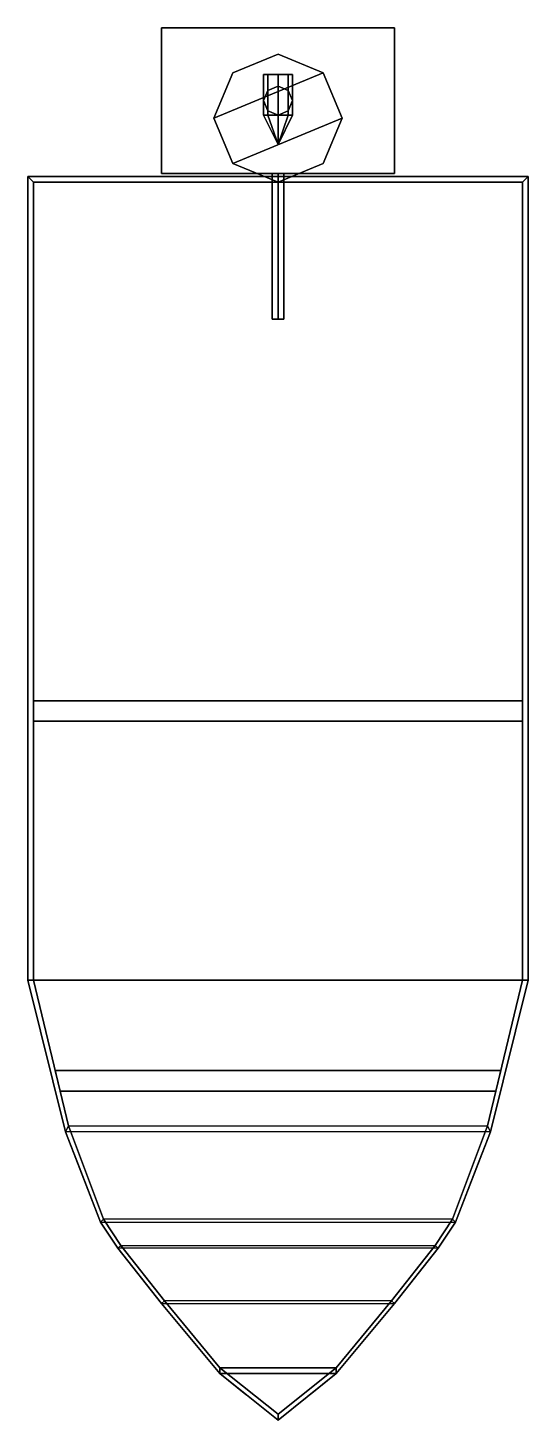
# Model space of a CAD drawing. Extents: x -0.86 to 0.86, y -2.39 to 2.39.
import ezdxf

# ---------------------------------------------------------------- set-up
doc = ezdxf.new("R2010")
doc.units = 0
doc.layers.get('0').update_dxf_attribs({"linetype": 'CONTINUOUS'})

msp = doc.modelspace()

# ---------------------------------------------------------------- linework, layer by layer
for points in [[(-0.4, 2.39, 0.89), (-0.4, 1.89, 0.89), (-0.4, 1.89, 1.07), (-0.4, 2.39, 1.07)], [(0.4, 2.39, 1.07), (0.4, 2.39, 0.89), (-0.4, 2.39, 0.89), (-0.4, 2.39, 1.07)], [(0.4, 2.39, 0.89), (0.4, 1.89, 0.89), (-0.4, 1.89, 0.89), (-0.4, 2.39, 0.89)], [(-0.4, 2.39, 1.07), (-0.4, 1.89, 1.07), (0.4, 1.89, 1.07), (0.4, 2.39, 1.07)], [(0.4, 1.89, 1.07), (0.4, 1.89, 0.89), (0.4, 2.39, 0.89), (0.4, 2.39, 1.07)], [(0, 2.3, 1.12), (-0.1556, 2.2356, 1.12), (-0.22, 2.08, 1.12), (0.1556, 2.2356, 1.12)], [(0, 2.3, 1.07), (-0.1556, 2.2356, 1.07), (-0.1556, 2.2356, 1.12), (0, 2.3, 1.12)], [(0.1556, 2.2356, 1.07), (0, 2.3, 1.07), (0, 2.3, 1.12), (0.1556, 2.2356, 1.12)], [(-0.1556, 2.2356, 1.07), (-0.22, 2.08, 1.07), (-0.22, 2.08, 1.12), (-0.1556, 2.2356, 1.12)], [(0.1556, 2.2356, 1.12), (-0.22, 2.08, 1.12), (-0.1556, 1.9244, 1.12), (0.22, 2.08, 1.12)], [(-0.0354, 2.09, -0.2754), (-0.05, 2.09, -0.24), (-0.05, 2.23, -0.24), (-0.0354, 2.23, -0.2754)], [(-0.05, 2.09, -0.24), (-0.0354, 2.09, -0.2046), (-0.0354, 2.23, -0.2046), (-0.05, 2.23, -0.24)], [(0, 2.09, -0.29), (-0.0354, 2.09, -0.2754), (-0.0354, 2.23, -0.2754), (0, 2.23, -0.29)], [(-0.0354, 2.09, -0.2046), (0, 2.09, -0.19), (0, 2.23, -0.19), (-0.0354, 2.23, -0.2046)], [(0.0354, 2.09, -0.2754), (0, 2.09, -0.29), (0, 2.23, -0.29), (0.0354, 2.23, -0.2754)], [(0, 2.09, -0.19), (0.0354, 2.09, -0.2046), (0.0354, 2.23, -0.2046), (0, 2.23, -0.19)], [(0.05, 2.09, -0.24), (0.0354, 2.09, -0.2754), (0.0354, 2.23, -0.2754), (0.05, 2.23, -0.24)], [(0.0354, 2.09, -0.2046), (0.05, 2.09, -0.24), (0.05, 2.23, -0.24), (0.0354, 2.23, -0.2046)], [(0.22, 2.08, 1.07), (0.1556, 2.2356, 1.07), (0.1556, 2.2356, 1.12), (0.22, 2.08, 1.12)], [(-0.0354, 2.1754, -0.2046), (-0.05, 2.14, -0.24), (-0.05, 2.14, 0.89), (-0.0354, 2.1754, 0.89)], [(0, 2.19, -0.19), (-0.0354, 2.1754, -0.2046), (-0.0354, 2.1754, 0.89), (0, 2.19, 0.89)], [(0.0354, 2.1754, -0.2046), (0, 2.19, -0.19), (0, 2.19, 0.89), (0.0354, 2.1754, 0.89)], [(0.05, 2.14, -0.24), (0.0354, 2.1754, -0.2046), (0.0354, 2.1754, 0.89), (0.05, 2.14, 0.89)], [(-0.05, 2.14, -0.24), (-0.0354, 2.1046, -0.2046), (-0.0354, 2.1046, 0.89), (-0.05, 2.14, 0.89)], [(-0.0354, 2.1046, -0.2046), (0, 2.09, -0.19), (0, 2.09, 0.89), (-0.0354, 2.1046, 0.89)], [(0, 2.09, -0.19), (0.0354, 2.1046, -0.2046), (0.0354, 2.1046, 0.89), (0, 2.09, 0.89)], [(0.0354, 2.1046, -0.2046), (0.05, 2.14, -0.24), (0.05, 2.14, 0.89), (0.0354, 2.1046, 0.89)], [(-0.22, 2.08, 1.07), (-0.1556, 1.9244, 1.07), (-0.1556, 1.9244, 1.12), (-0.22, 2.08, 1.12)], [(0.22, 2.08, 1.12), (-0.1556, 1.9244, 1.12), (0, 1.86, 1.12), (0.1556, 1.9244, 1.12)], [(-0.0354, 2.09, -0.2046), (-0.05, 2.09, -0.24), (0, 1.99, -0.24)], [(-0.05, 2.09, -0.24), (-0.0354, 2.09, -0.2754), (0, 1.99, -0.24)], [(0, 2.09, -0.19), (-0.0354, 2.09, -0.2046), (0, 1.99, -0.24)], [(-0.0354, 2.09, -0.2754), (0, 2.09, -0.29), (0, 1.99, -0.24)], [(0.05, 2.09, -0.24), (0.0354, 2.09, -0.2046), (0, 1.99, -0.24)], [(0.0354, 2.09, -0.2046), (0, 2.09, -0.19), (0, 1.99, -0.24)], [(0, 2.09, -0.29), (0.0354, 2.09, -0.2754), (0, 1.99, -0.24)], [(0.0354, 2.09, -0.2754), (0.05, 2.09, -0.24), (0, 1.99, -0.24)], [(0.1556, 1.9244, 1.07), (0.22, 2.08, 1.07), (0.22, 2.08, 1.12), (0.1556, 1.9244, 1.12)], [(-0.1556, 1.9244, 1.07), (0, 1.86, 1.07), (0, 1.86, 1.12), (-0.1556, 1.9244, 1.12)], [(0, 1.86, 1.07), (0.1556, 1.9244, 1.07), (0.1556, 1.9244, 1.12), (0, 1.86, 1.12)], [(0.86, 1.88, 0.02), (0.86, -0.88, 0.02), (-0.86, -0.88, 0.02), (-0.86, 1.88, 0.02)], [(-0.86, 1.86, 0.84), (-0.86, -0.88, 0.84), (-0.86, -0.88, 0.88), (-0.86, 1.88, 0.88)], [(-0.84, 1.86, 0.88), (-0.84, 1.86, 0.04), (-0.86, 1.88, 0.02), (-0.86, 1.88, 0.88)], [(-0.86, 1.88, 0.88), (-0.86, -0.88, 0.88), (-0.84, -0.88, 0.88), (-0.84, 1.86, 0.88)], [(-0.86, 1.88, 0.88), (-0.86, 1.88, 0.02), (-0.84, 1.86, 0.04), (-0.84, 1.86, 0.88)], [(0.86, 1.88, 0.88), (0.86, 1.88, 0.02), (-0.86, 1.88, 0.02), (-0.86, 1.88, 0.88)], [(-0.84, 1.86, 0.88), (0.84, 1.86, 0.88), (0.86, 1.88, 0.88), (-0.86, 1.88, 0.88)], [(-0.86, 1.88, 0.02), (-0.86, -0.88, 0.02), (-0.86, -0.88, 0.24), (-0.86, 1.86, 0.24)], [(-0.86, 1.88, 0.02), (-0.86, 1.86, 0.24), (-0.86, 1.86, 0.84), (-0.86, 1.88, 0.88)], [(-0.4, 1.89, 1.07), (-0.4, 1.89, 0.89), (0.4, 1.89, 0.89), (0.4, 1.89, 1.07)], [(0, 1.89, 0.96), (-0.02, 1.89, 0.94), (-0.02, 1.39, 0.94), (0, 1.39, 0.96)], [(-0.02, 1.89, 0.94), (0, 1.89, 0.92), (0, 1.39, 0.92), (-0.02, 1.39, 0.94)], [(0.02, 1.89, 0.94), (0, 1.89, 0.96), (0, 1.39, 0.96), (0.02, 1.39, 0.94)], [(0, 1.89, 0.92), (0.02, 1.89, 0.94), (0.02, 1.39, 0.94), (0, 1.39, 0.92)], [(0.86, 1.88, 0.88), (0.86, 1.88, 0.02), (0.84, 1.86, 0.04), (0.84, 1.86, 0.88)], [(0.84, 1.86, 0.88), (0.84, -0.88, 0.88), (0.86, -0.88, 0.88), (0.86, 1.88, 0.88)], [(0.86, -0.88, 0.88), (0.86, -0.88, 0.84), (0.86, 1.86, 0.84), (0.86, 1.88, 0.88)], [(0.86, -0.88, 0.24), (0.86, -0.88, 0.02), (0.86, 1.88, 0.02), (0.86, 1.86, 0.24)], [(0.86, 1.86, 0.84), (0.86, 1.86, 0.24), (0.86, 1.88, 0.02), (0.86, 1.88, 0.88)], [(-0.86, 1.86, 0.58), (-0.86, -0.88, 0.58), (-0.86, -0.88, 0.77), (-0.86, 1.86, 0.77)], [(-0.86, 1.86, 0.31), (-0.86, -0.88, 0.31), (-0.86, -0.88, 0.51), (-0.86, 1.86, 0.51)], [(-0.84, 1.86, 0.04), (-0.84, -0.88, 0.04), (0.84, -0.88, 0.04), (0.84, 1.86, 0.04)], [(-0.84, -0.88, 0.88), (-0.84, -0.88, 0.04), (-0.84, 1.86, 0.04), (-0.84, 1.86, 0.88)], [(-0.84, 1.86, 0.04), (0.84, 1.86, 0.04), (0.84, 1.86, 0.88), (-0.84, 1.86, 0.88)], [(0.84, 1.86, 0.04), (0.84, -0.88, 0.04), (0.84, -0.88, 0.88), (0.84, 1.86, 0.88)], [(0.86, -0.88, 0.77), (0.86, -0.88, 0.58), (0.86, 1.86, 0.58), (0.86, 1.86, 0.77)], [(0.86, -0.88, 0.51), (0.86, -0.88, 0.31), (0.86, 1.86, 0.31), (0.86, 1.86, 0.51)], [(0, 1.39, 0.96), (-0.02, 1.39, 0.94), (0, 1.39, 0.92), (0.02, 1.39, 0.94)], [(0.84, 0.08, 0.88), (0.84, 0.08, 0.86), (-0.84, 0.08, 0.86), (-0.84, 0.08, 0.88)], [(0.84, 0.08, 0.86), (0.84, 0.01, 0.86), (-0.84, 0.01, 0.86), (-0.84, 0.08, 0.86)], [(-0.84, 0.08, 0.88), (-0.84, 0.01, 0.88), (0.84, 0.01, 0.88), (0.84, 0.08, 0.88)], [(-0.84, 0.01, 0.88), (-0.84, 0.01, 0.86), (0.84, 0.01, 0.86), (0.84, 0.01, 0.88)], [(-0.73, -1.4, 0.15), (-0.86, -0.88, 0.02), (0.86, -0.88, 0.02), (0.73, -1.4, 0.15)], [(-0.86, -0.88, 0.84), (-0.73, -1.4, 0.84), (-0.73, -1.4, 0.88), (-0.86, -0.88, 0.88)], [(-0.86, -0.88, 0.88), (-0.73, -1.4, 0.88), (-0.72, -1.38, 0.88), (-0.84, -0.88, 0.88)], [(-0.86, -0.88, 0.58), (-0.73, -1.4, 0.58), (-0.73, -1.4, 0.77), (-0.86, -0.88, 0.77)], [(-0.86, -0.88, 0.31), (-0.73, -1.4, 0.31), (-0.73, -1.4, 0.51), (-0.86, -0.88, 0.51)], [(-0.86, -0.88, 0.02), (-0.73, -1.4, 0.15), (-0.73, -1.4, 0.24), (-0.86, -0.88, 0.24)], [(0.72, -1.38, 0.16), (0.84, -0.88, 0.04), (-0.84, -0.88, 0.04), (-0.72, -1.38, 0.16)], [(-0.72, -1.38, 0.88), (-0.72, -1.38, 0.16), (-0.84, -0.88, 0.04), (-0.84, -0.88, 0.88)], [(0.84, -0.88, 0.04), (0.72, -1.38, 0.16), (0.72, -1.38, 0.88), (0.84, -0.88, 0.88)], [(0.84, -0.88, 0.88), (0.72, -1.38, 0.88), (0.73, -1.4, 0.88), (0.86, -0.88, 0.88)], [(0.73, -1.4, 0.88), (0.73, -1.4, 0.84), (0.86, -0.88, 0.84), (0.86, -0.88, 0.88)], [(0.73, -1.4, 0.77), (0.73, -1.4, 0.58), (0.86, -0.88, 0.58), (0.86, -0.88, 0.77)], [(0.73, -1.4, 0.51), (0.73, -1.4, 0.31), (0.86, -0.88, 0.31), (0.86, -0.88, 0.51)], [(0.73, -1.4, 0.24), (0.73, -1.4, 0.15), (0.86, -0.88, 0.02), (0.86, -0.88, 0.24)], [(0.7656, -1.19, 0.88), (0.7656, -1.19, 0.86), (-0.7656, -1.19, 0.86), (-0.7656, -1.19, 0.88)], [(0.7656, -1.19, 0.86), (0.7488, -1.26, 0.86), (-0.7488, -1.26, 0.86), (-0.7656, -1.19, 0.86)], [(-0.7656, -1.19, 0.88), (-0.7488, -1.26, 0.88), (0.7488, -1.26, 0.88), (0.7656, -1.19, 0.88)], [(-0.7488, -1.26, 0.88), (-0.7488, -1.26, 0.86), (0.7488, -1.26, 0.86), (0.7488, -1.26, 0.88)], [(-0.73, -1.4, 0.88), (-0.61, -1.71, 0.88), (-0.6, -1.7, 0.88), (-0.72, -1.38, 0.88)], [(0.72, -1.38, 0.16), (0.6, -1.7, 0.28), (-0.6, -1.7, 0.28), (-0.72, -1.38, 0.16)], [(-0.6, -1.7, 0.88), (-0.6, -1.7, 0.28), (-0.72, -1.38, 0.16), (-0.72, -1.38, 0.88)], [(0.72, -1.38, 0.16), (0.6, -1.7, 0.28), (0.6, -1.7, 0.88), (0.72, -1.38, 0.88)], [(0.72, -1.38, 0.88), (0.6, -1.7, 0.88), (0.61, -1.71, 0.88), (0.73, -1.4, 0.88)], [(-0.73, -1.4, 0.15), (-0.61, -1.71, 0.27), (0.61, -1.71, 0.27), (0.73, -1.4, 0.15)], [(-0.73, -1.4, 0.84), (-0.61, -1.71, 0.84), (-0.61, -1.71, 0.88), (-0.73, -1.4, 0.88)], [(-0.73, -1.4, 0.58), (-0.61, -1.71, 0.58), (-0.61, -1.71, 0.77), (-0.73, -1.4, 0.77)], [(-0.73, -1.4, 0.31), (-0.6835, -1.52, 0.31), (-0.61, -1.71, 0.51), (-0.73, -1.4, 0.51)], [(-0.73, -1.4, 0.15), (-0.6835, -1.52, 0.24), (-0.6835, -1.52, 0.24), (-0.73, -1.4, 0.24)], [(-0.73, -1.4, 0.15), (-0.61, -1.71, 0.27), (-0.61, -1.71, 0.27), (-0.6835, -1.52, 0.24)], [(0.61, -1.71, 0.88), (0.61, -1.71, 0.84), (0.73, -1.4, 0.84), (0.73, -1.4, 0.88)], [(0.61, -1.71, 0.77), (0.61, -1.71, 0.58), (0.73, -1.4, 0.58), (0.73, -1.4, 0.77)], [(0.61, -1.71, 0.51), (0.6835, -1.52, 0.31), (0.73, -1.4, 0.31), (0.73, -1.4, 0.51)], [(0.61, -1.71, 0.27), (0.73, -1.4, 0.15), (0.73, -1.4, 0.15), (0.6835, -1.52, 0.24)], [(0.6835, -1.52, 0.24), (0.73, -1.4, 0.15), (0.73, -1.4, 0.15), (0.73, -1.4, 0.24)], [(-0.6835, -1.52, 0.24), (-0.61, -1.71, 0.27), (-0.61, -1.71, 0.51), (-0.6835, -1.52, 0.31)], [(0.61, -1.71, 0.51), (0.61, -1.71, 0.27), (0.6835, -1.52, 0.24), (0.6835, -1.52, 0.31)], [(-0.61, -1.71, 0.88), (-0.55, -1.8, 0.88), (-0.54, -1.79, 0.88), (-0.6, -1.7, 0.88)], [(-0.55, -1.8, 0.33), (-0.61, -1.71, 0.27), (0.61, -1.71, 0.27), (0.55, -1.8, 0.33)], [(-0.61, -1.71, 0.84), (-0.55, -1.8, 0.84), (-0.55, -1.8, 0.88), (-0.61, -1.71, 0.88)], [(-0.61, -1.71, 0.58), (-0.55, -1.8, 0.58), (-0.55, -1.8, 0.77), (-0.61, -1.71, 0.77)], [(-0.61, -1.71, 0.27), (-0.55, -1.8, 0.33), (-0.55, -1.8, 0.51), (-0.61, -1.71, 0.51)], [(0.54, -1.79, 0.34), (0.6, -1.7, 0.28), (-0.6, -1.7, 0.28), (-0.54, -1.79, 0.34)], [(-0.54, -1.79, 0.88), (-0.54, -1.79, 0.34), (-0.6, -1.7, 0.28), (-0.6, -1.7, 0.88)], [(0.6, -1.7, 0.28), (0.54, -1.79, 0.34), (0.54, -1.79, 0.88), (0.6, -1.7, 0.88)], [(0.6, -1.7, 0.88), (0.54, -1.79, 0.88), (0.55, -1.8, 0.88), (0.61, -1.71, 0.88)], [(0.55, -1.8, 0.88), (0.55, -1.8, 0.84), (0.61, -1.71, 0.84), (0.61, -1.71, 0.88)], [(0.55, -1.8, 0.77), (0.55, -1.8, 0.58), (0.61, -1.71, 0.58), (0.61, -1.71, 0.77)], [(0.55, -1.8, 0.51), (0.55, -1.8, 0.33), (0.61, -1.71, 0.27), (0.61, -1.71, 0.51)], [(-0.55, -1.8, 0.88), (-0.4, -1.99, 0.88), (-0.39, -1.98, 0.88), (-0.54, -1.79, 0.88)], [(-0.55, -1.8, 0.33), (-0.4, -1.99, 0.48), (0.4, -1.99, 0.48), (0.55, -1.8, 0.33)], [(-0.55, -1.8, 0.84), (-0.4, -1.99, 0.84), (-0.4, -1.99, 0.88), (-0.55, -1.8, 0.88)], [(-0.55, -1.8, 0.58), (-0.4, -1.99, 0.58), (-0.4, -1.99, 0.77), (-0.55, -1.8, 0.77)], [(-0.55, -1.8, 0.33), (-0.4, -1.99, 0.48), (-0.4, -1.99, 0.51), (-0.55, -1.8, 0.51)], [(0.54, -1.79, 0.34), (0.39, -1.98, 0.49), (-0.39, -1.98, 0.49), (-0.54, -1.79, 0.34)], [(-0.39, -1.98, 0.88), (-0.39, -1.98, 0.49), (-0.54, -1.79, 0.34), (-0.54, -1.79, 0.88)], [(0.54, -1.79, 0.34), (0.39, -1.98, 0.49), (0.39, -1.98, 0.88), (0.54, -1.79, 0.88)], [(0.54, -1.79, 0.88), (0.39, -1.98, 0.88), (0.4, -1.99, 0.88), (0.55, -1.8, 0.88)], [(0.4, -1.99, 0.88), (0.4, -1.99, 0.84), (0.55, -1.8, 0.84), (0.55, -1.8, 0.88)], [(0.4, -1.99, 0.77), (0.4, -1.99, 0.58), (0.55, -1.8, 0.58), (0.55, -1.8, 0.77)], [(0.4, -1.99, 0.51), (0.4, -1.99, 0.48), (0.55, -1.8, 0.33), (0.55, -1.8, 0.51)], [(-0.4, -1.99, 0.88), (-0.2, -2.23, 0.88), (-0.2, -2.21, 0.88), (-0.39, -1.98, 0.88)], [(-0.2, -2.23, 0.68), (-0.4, -1.99, 0.48), (0.4, -1.99, 0.48), (0.2, -2.23, 0.68)], [(-0.4, -1.99, 0.84), (-0.2, -2.23, 0.84), (-0.2, -2.23, 0.88), (-0.4, -1.99, 0.88)], [(-0.4, -1.99, 0.48), (-0.2, -2.23, 0.68), (-0.2, -2.23, 0.77), (-0.4, -1.99, 0.77)], [(0.2, -2.21, 0.68), (0.39, -1.98, 0.49), (-0.39, -1.98, 0.49), (-0.2, -2.21, 0.68)], [(-0.2, -2.21, 0.88), (-0.2, -2.21, 0.68), (-0.39, -1.98, 0.49), (-0.39, -1.98, 0.88)], [(0.39, -1.98, 0.49), (0.2, -2.21, 0.68), (0.2, -2.21, 0.88), (0.39, -1.98, 0.88)], [(0.39, -1.98, 0.88), (0.2, -2.21, 0.88), (0.2, -2.23, 0.88), (0.4, -1.99, 0.88)], [(0.2, -2.23, 0.88), (0.2, -2.23, 0.84), (0.4, -1.99, 0.84), (0.4, -1.99, 0.88)], [(0.2, -2.23, 0.77), (0.2, -2.23, 0.68), (0.4, -1.99, 0.48), (0.4, -1.99, 0.77)], [(0, -2.37, 0.88), (0.2, -2.21, 0.68), (-0.2, -2.21, 0.68), (0, -2.37, 0.88)], [(0, -2.37, 0.88), (0, -2.37, 0.88), (-0.2, -2.21, 0.68), (-0.2, -2.21, 0.88)], [(-0.2, -2.23, 0.88), (0, -2.39, 0.88), (0, -2.37, 0.88), (-0.2, -2.21, 0.88)], [(0, -2.39, 0.88), (-0.2, -2.23, 0.68), (0.2, -2.23, 0.68), (0, -2.39, 0.88)], [(-0.2, -2.23, 0.84), (-0.04, -2.358, 0.84), (0, -2.39, 0.88), (-0.2, -2.23, 0.88)], [(-0.2, -2.23, 0.68), (-0.11, -2.302, 0.77), (-0.11, -2.302, 0.77), (-0.2, -2.23, 0.77)], [(0.2, -2.21, 0.68), (0, -2.37, 0.88), (0, -2.37, 0.88), (0.2, -2.21, 0.88)], [(0.2, -2.21, 0.88), (0, -2.37, 0.88), (0, -2.39, 0.88), (0.2, -2.23, 0.88)], [(0.2, -2.23, 0.88), (0, -2.39, 0.88), (0.04, -2.358, 0.84), (0.2, -2.23, 0.84)], [(0.11, -2.302, 0.77), (0.11, -2.302, 0.77), (0.2, -2.23, 0.68), (0.2, -2.23, 0.77)]]:
    msp.add_3dface(points)

doc.saveas('drawing.dxf')
